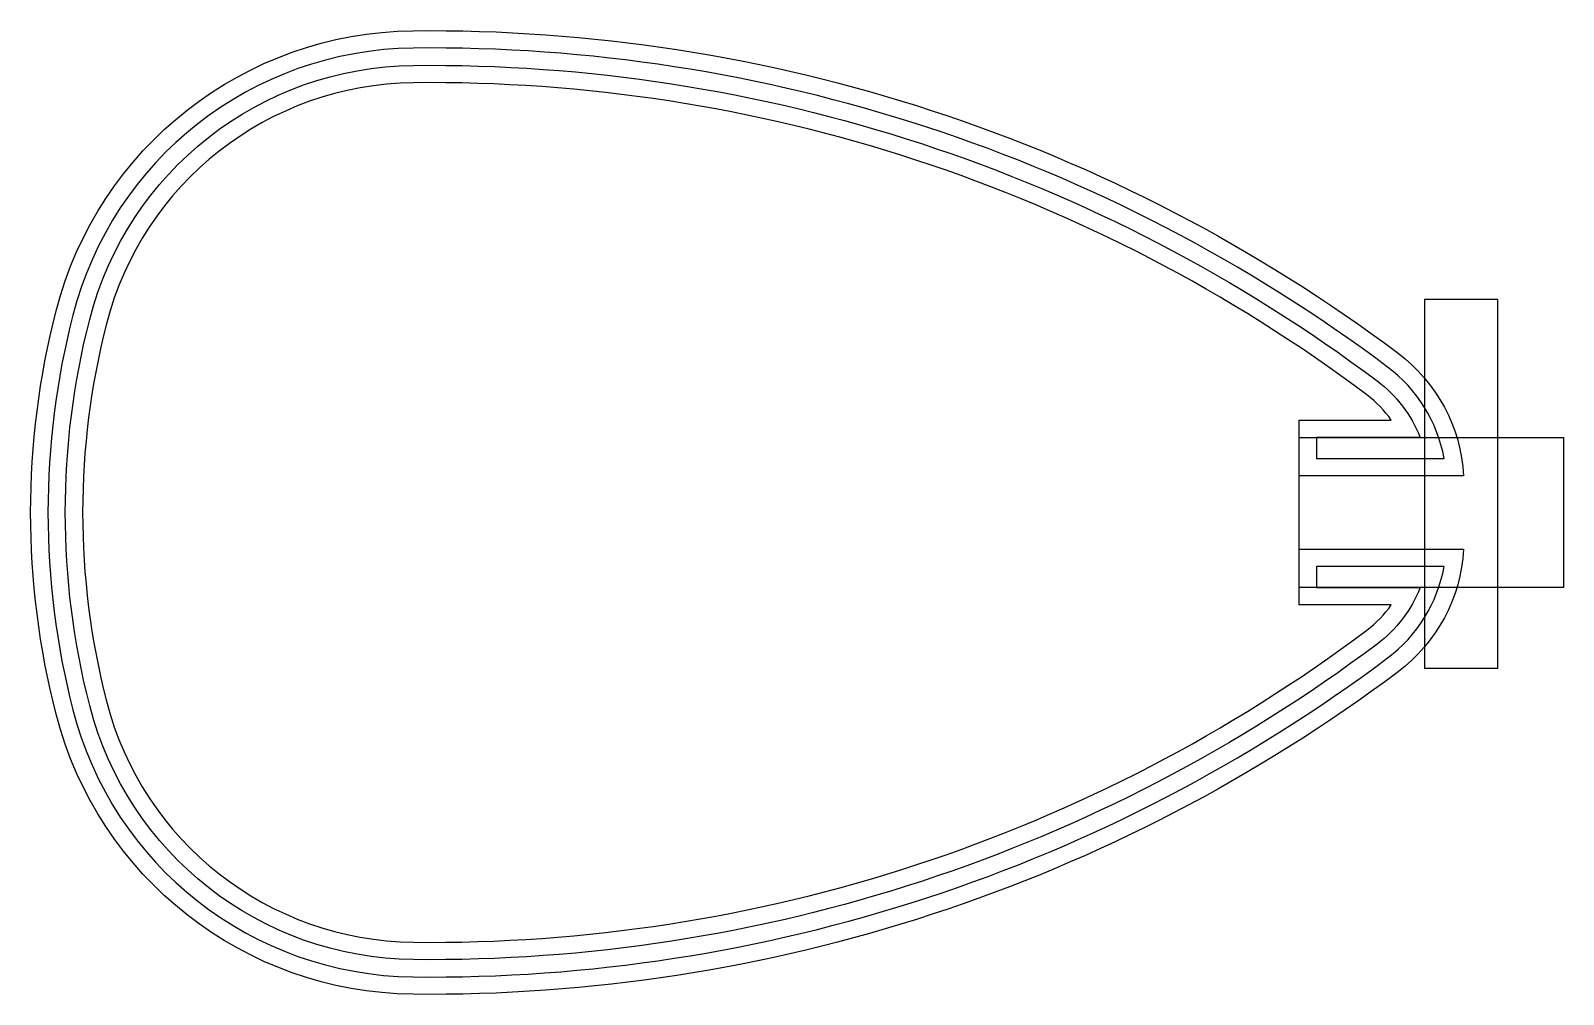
# Model space of a CAD drawing. Header units: millimetres. Extents: x -49.1 to 39.4, y -24 to 31.6.
import ezdxf

# ---------------------------------------------------------------- set-up
doc = ezdxf.new("R2010")
doc.units = ezdxf.units.MM
doc.layers.get('0').update_dxf_attribs({"linetype": 'CONTINUOUS'})

msp = doc.modelspace()

# ---------------------------------------------------------------- linework, layer by layer
for points in [[(33.613, 5.922), (24.128, 5.922), (24.128, 9.13), (29.442, 9.13, 0.078568), (28.028, 10.587, 0.165085), (-26.962, 28.589, 0.339404), (-44.681, 14.687, 0.126227), (-44.681, -7.087, 0.339404), (-26.962, -20.989, 0.165085), (28.028, -2.987, 0.078568), (29.442, -1.53), (24.128, -1.53), (24.128, 1.678), (33.613, 1.678, -0.221221), (29.829, -5.387, -0.165085), (-26.995, -23.989, -0.339404), (-47.587, -7.833, -0.126227), (-47.587, 15.433, -0.339404), (-26.995, 31.589, -0.165085), (29.829, 12.987, -0.221221)], [(25.128, 8.13), (25.128, 6.922), (32.488, 6.922, 0.188594), (29.228, 12.187, 0.165085), (-26.984, 30.589, 0.339404), (-46.619, 15.184, 0.126227), (-46.619, -7.584, 0.339404), (-26.984, -22.989, 0.165085), (29.228, -4.587, 0.188594), (32.488, 0.678), (25.128, 0.678), (25.128, -0.53), (31.108, -0.53, -0.139095), (28.628, -3.787, -0.165085), (-26.973, -21.989, -0.339404), (-45.65, -7.336, -0.126227), (-45.65, 14.936, -0.339404), (-26.973, 29.589, -0.165085), (28.628, 11.387, -0.139095), (31.108, 8.13)]]:
    msp.add_lwpolyline(points, format="xyb", close=True)
for points in [[(31.355, -5.18), (35.593, -5.18), (35.593, 16.093), (31.355, 16.093)], [(39.366, -0.53), (24.128, -0.53), (24.128, 8.13), (39.366, 8.13)]]:
    msp.add_lwpolyline(points, close=True)

doc.saveas('drawing.dxf')
